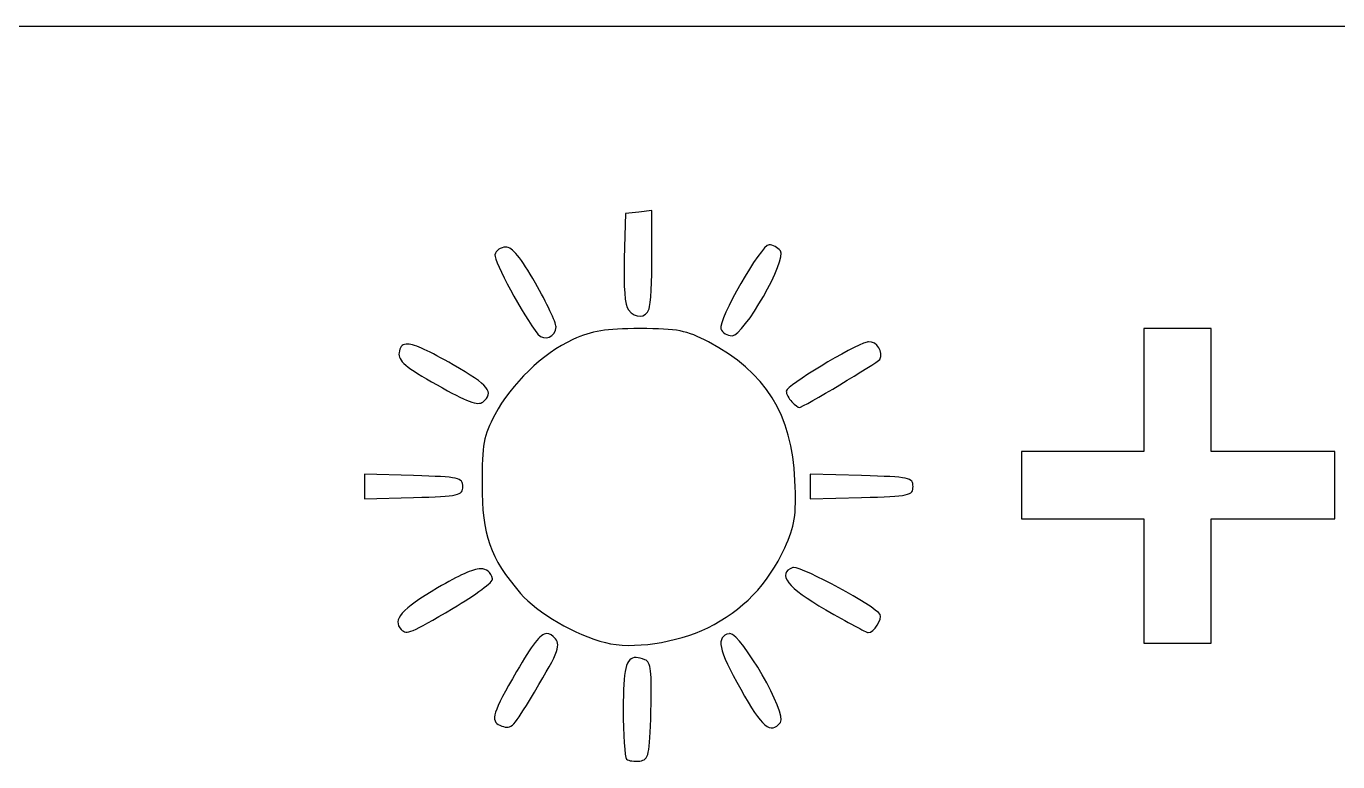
# Model space of a CAD drawing. Extents: x 195 to 337, y 268 to 410.
# Drawn here: x 252.47 to 299.92, y 383.24 to 409.85 of the extents above; entities that cross this region are included whole.
import ezdxf

# ---------------------------------------------------------------- set-up
doc = ezdxf.new("R2010")
doc.units = 0
doc.layers.add('Layer_1', color=7, linetype='CONTINUOUS')

msp = doc.modelspace()

# ---------------------------------------------------------------- linework, layer by layer
at = {"layer": 'Layer_1', "color": 7}
for points in [[(211.956208, 409.848208), (320.296224, 409.848208)], [(275.106439, 403.179317), (274.628907, 403.125122), (274.152829, 403.069457), (274.103022, 401.449337)], [(275.106439, 401.535767), (275.106439, 403.179317), (275.106439, 403.179317)], [(264.708979, 393.637329), (264.708979, 393.192017), (264.708979, 392.746704), (266.484372, 392.795042)], [(266.484372, 393.587522), (264.708979, 393.637329), (264.708979, 393.637329)], [(280.825189, 393.637329), (280.825189, 393.192017), (280.825189, 392.746704), (282.688474, 392.796504)], [(282.688474, 393.587522), (280.825189, 393.637329), (280.825189, 393.637329)], [(274.535157, 387.00598), (274.533687, 387.00598), (274.533687, 387.00598)]]:
    msp.add_lwpolyline(points, dxfattribs=at)
for points in [[(279.345701, 401.942994)], [(269.815429, 401.856564)], [(274.672849, 398.907834)], [(292.898434, 398.910767), (292.898434, 394.459104), (288.473141, 394.459104), (288.473141, 392.023067), (292.898434, 392.023067), (292.898434, 387.521605), (295.335934, 387.521605), (295.335934, 392.023067), (299.811034, 392.023067), (299.811034, 394.459104), (295.335934, 394.459104), (295.335934, 398.910767), (292.898434, 398.910767)], [(266.266107, 398.346804)], [(282.944824, 398.431764)], [(268.907224, 390.215454)], [(280.230461, 390.266724)], [(271.296387, 387.877562)], [(277.924804, 387.871704)]]:
    msp.add_lwpolyline(points, close=True, dxfattribs=at)
for points in [[(279.345701, 401.942994), (279.046871, 401.942994), (277.481164, 399.208494), (277.601074, 398.896119)], [(279.751459, 401.724729), (279.651401, 401.845202), (279.468581, 401.942994), (279.345701, 401.942994)], [(269.425782, 401.582642), (269.381277, 401.351334), (270.450034, 399.373622), (270.981439, 398.704224)], [(269.815429, 401.856564), (269.630322, 401.856564), (269.454769, 401.733159), (269.425782, 401.582642)], [(270.890622, 400.557249), (270.369102, 401.475249), (270.053194, 401.856564), (269.815429, 401.856564)], [(274.103022, 401.449337), (274.070712, 400.403499), (274.125777, 399.742562), (274.253907, 399.586059)], [(275.000974, 399.618287), (275.058799, 399.769089), (275.106439, 400.631769), (275.106439, 401.535767)], [(278.003906, 398.651484), (278.435839, 398.653727), (280.007036, 401.416772), (279.751459, 401.724729)], [(271.634764, 398.972289), (271.631929, 399.128762), (271.296739, 399.842379), (270.890622, 400.557249)], [(274.253907, 399.586059), (274.521484, 399.263784), (274.870834, 399.279092), (275.000974, 399.618287)], [(270.981439, 398.704224), (271.198579, 398.430677), (271.641964, 398.612289), (271.634764, 398.972289)], [(274.672849, 398.907834), (273.413247, 398.908404), (272.946859, 398.831889), (272.247064, 398.510859)], [(277.148434, 398.425899), (276.344929, 398.847864), (276.041389, 398.907212), (274.672849, 398.907834)], [(277.601074, 398.896119), (277.652944, 398.761187), (277.834076, 398.650644), (278.003906, 398.651484)], [(266.213374, 398.345334), (266.055484, 398.331159), (265.984234, 398.224037), (265.957032, 398.033327)], [(266.266107, 398.346804), (266.249104, 398.347329), (266.229814, 398.346842), (266.213374, 398.345334)], [(267.915522, 397.598267), (267.038232, 398.100227), (266.541469, 398.338697), (266.266107, 398.346804)], [(272.247064, 398.510859), (271.155672, 398.010384), (270.012822, 396.911664), (269.418454, 395.790647)], [(280.277336, 393.417602), (280.181254, 395.787677), (279.209164, 397.343717), (277.148434, 398.425899)], [(282.886226, 398.422974), (282.342656, 398.280677), (279.969761, 396.840527), (279.963866, 396.649044)], [(282.944824, 398.431764), (282.924979, 398.430257), (282.905786, 398.428644), (282.886226, 398.422974)], [(283.344724, 397.796019), (283.504031, 398.053404), (283.235284, 398.450214), (282.944824, 398.431764)], [(265.957032, 398.033327), (265.915924, 397.746459), (266.188624, 397.514957), (267.332517, 396.868772)], [(280.429684, 396.051392), (280.556111, 396.051392), (283.270399, 397.675772), (283.344724, 397.796019)], [(268.986327, 396.252077), (269.412657, 396.605897), (269.214529, 396.855024), (267.915522, 397.598267)], [(267.332517, 396.868772), (268.406877, 396.261962), (268.815282, 396.110147), (268.986327, 396.252077)], [(279.963866, 396.649044), (279.961031, 396.548987), (280.051489, 396.373802), (280.166014, 396.259397)], [(280.166014, 396.259397), (280.280246, 396.145164), (280.398784, 396.051392), (280.429684, 396.051392)], [(269.418454, 395.790647), (269.015284, 395.030229), (268.958974, 394.723262), (268.957032, 393.278439)], [(268.261227, 393.192017), (268.261227, 393.512867), (268.128582, 393.541802), (266.484372, 393.587522)], [(279.908201, 390.971312), (280.283876, 391.791204), (280.330661, 392.102694), (280.277336, 393.417602)], [(284.550289, 393.192017), (284.550289, 393.514059), (284.419609, 393.541802), (282.688474, 393.587522)], [(266.484372, 392.795042), (268.128664, 392.840679), (268.261227, 392.871302), (268.261227, 393.192017)], [(268.957032, 393.278439), (268.954789, 391.431302), (269.237667, 390.628292), (270.354492, 389.323359)], [(282.688474, 392.796504), (284.419496, 392.842142), (284.550289, 392.869914), (284.550289, 393.192017)], [(277.123534, 388.087037), (278.372501, 388.691582), (279.309011, 389.662502), (279.908201, 390.971312)], [(268.907224, 390.215454), (268.609759, 390.206949), (268.135677, 389.983592), (267.351559, 389.525514)], [(269.342284, 389.858034), (269.262064, 390.098694), (269.138472, 390.222369), (268.907224, 390.215454)], [(280.201166, 390.263792), (279.610369, 390.037022), (280.003864, 389.532819), (281.393554, 388.734497)], [(280.230461, 390.266724), (280.219136, 390.266889), (280.207969, 390.266484), (280.201166, 390.263792)], [(283.359371, 388.564577), (283.167469, 388.875054), (280.601636, 390.261339), (280.230461, 390.266724)], [(267.908202, 388.788692), (268.732429, 389.273814), (269.376867, 389.754227), (269.342284, 389.858034)], [(267.351559, 389.525514), (266.037927, 388.758204), (265.694322, 388.364394), (266.037597, 388.021119)], [(270.354492, 389.323359), (270.950104, 388.627524), (272.346409, 387.81754), (273.421872, 387.545042)], [(266.037597, 388.021119), (266.233467, 387.825242), (266.363404, 387.879399), (267.908202, 388.788692)], [(281.393554, 388.734497), (282.177019, 388.284414), (282.867461, 387.913862), (282.927244, 387.911252)], [(282.927244, 387.911252), (283.122836, 387.902747), (283.456684, 388.407167), (283.359371, 388.564577)], [(271.296387, 387.877562), (271.058839, 387.863387), (270.772894, 387.467177), (270.208002, 386.499145)], [(270.670894, 385.45471), (271.703187, 387.154112), (271.819729, 387.428717), (271.611327, 387.67981)], [(271.611327, 387.67981), (271.501909, 387.811622), (271.404409, 387.884364), (271.296387, 387.877562)], [(273.421872, 387.545042), (274.390129, 387.299845), (275.977204, 387.530852), (277.123534, 388.087037)], [(277.905761, 387.870234), (277.406577, 387.774152), (277.501692, 387.305365), (278.315914, 385.857542)], [(277.924804, 387.871704), (277.919134, 387.871989), (277.911424, 387.871487), (277.905761, 387.870234)], [(279.752929, 384.660767), (280.009459, 384.969745), (278.355356, 387.854582), (277.924804, 387.871704)], [(274.533687, 387.00598), (274.149934, 387.020155), (274.066399, 386.564635), (274.066407, 385.144165)], [(274.851559, 386.926877), (274.728537, 386.974217), (274.623642, 387.002297), (274.535157, 387.00598)], [(275.068354, 385.069457), (275.108892, 386.518105), (275.070679, 386.84272), (274.851559, 386.926877)], [(270.208002, 386.499145), (269.347887, 385.025155), (269.247124, 384.699497), (269.604492, 384.555295)], [(278.315914, 385.857542), (279.099071, 384.464852), (279.389891, 384.223292), (279.752929, 384.660767)], [(269.604492, 384.555295), (270.003492, 384.394292), (270.052287, 384.436532), (270.670894, 385.45471)], [(274.066407, 385.144165), (274.066407, 384.21712), (274.121982, 383.402657), (274.189452, 383.335082)], [(274.665522, 383.263307), (274.991194, 383.310077), (275.023084, 383.4532), (275.068354, 385.069457)], [(274.189452, 383.335082), (274.256914, 383.26762), (274.470927, 383.235527), (274.665522, 383.263307)]]:
    msp.add_open_spline(points, degree=3, dxfattribs=at)

doc.saveas('drawing.dxf')
